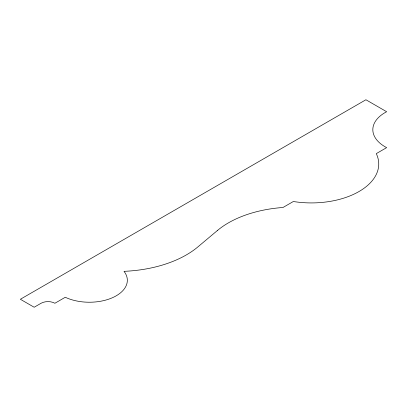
<?xml version="1.0" encoding="UTF-8"?>
<svg xmlns="http://www.w3.org/2000/svg" width="407" height="407" viewBox="0 0 407 407"><rect width="100%" height="100%" fill="white"/><g stroke="black" fill="none" stroke-linecap="round" stroke-linejoin="round"><path stroke-width="0.61" d="M217.496 230.443L197.782 246.983A97.939 56.542 0 0 1 124.018 271.332A37.993 21.937 0 0 1 112.424 297.726A37.993 21.937 0 0 1 65.273 297.268L54.904 303.256A9.773 5.642 0 0 0 41.082 303.256L34.173 307.244L20.35 299.267L365.918 99.756L386.65 111.727A41.901 24.191 0 0 0 386.65 147.639L376.282 153.622A67.374 38.899 0 0 1 359.005 191.529A67.374 38.899 0 0 1 293.345 201.506L282.982 207.489A93.427 53.938 0 0 0 217.496 230.443"/></g></svg>
